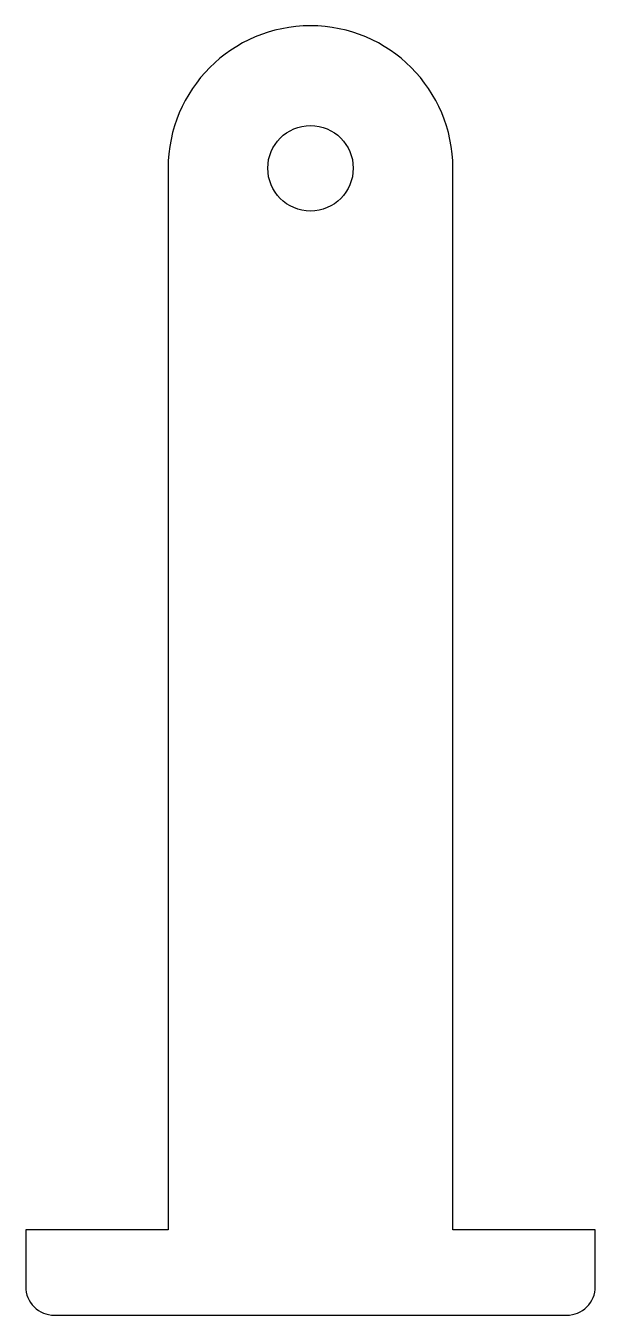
# Model space of a CAD drawing. Header units: millimetres. Extents: x -10 to 10, y -9 to 36.2.
import ezdxf

# ---------------------------------------------------------------- set-up
doc = ezdxf.new("R2010")
doc.units = ezdxf.units.MM

msp = doc.modelspace()

# ---------------------------------------------------------------- linework, layer by layer
msp.add_lwpolyline([(9, -9, 0.414214), (10, -8), (10, -6), (5, -6), (5, 31.25, 1), (-5, 31.25), (-5, -6), (-10, -6), (-10, -8, 0.414214), (-9, -9)], format="xyb", close=True)
msp.add_circle((0, 31.25), 1.5)

doc.saveas('drawing.dxf')
